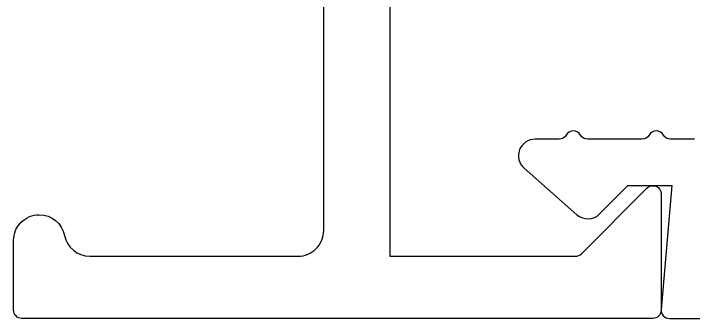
# Model space of a CAD drawing. Extents: x -7 to 79, y -106 to 76.
# Drawn here: x 6.568 to 7.388, y 53.282 to 53.649 of the extents above; entities that cross this region are included whole.
import ezdxf

# ---------------------------------------------------------------- set-up
doc = ezdxf.new("R2010")
doc.units = 0
doc.header["$MEASUREMENT"] = 0
doc.layers.get('0').update_dxf_attribs({"linetype": 'CONTINUOUS'})
doc.layers.add('FRAME', color=1, linetype='CONTINUOUS')

# ---------------------------------------------------------------- blocks, each defined once
blk = doc.blocks.new('3809 BLOCK FRAME')
blk.add_lwpolyline([(-1.674, 0.454), (-4.425, 0.454), (-4.425, 0.67772, -0.198912), (-4.42207, 0.68479), (-4.34293, 0.76393, 0.668179), (-4.35, 0.781), (-4.49, 0.781, 0.414214), (-4.5, 0.771), (-4.5, 0.01, 0.414214), (-4.49, 0), (-4.406, 0, 0.414214), (-4.375, 0.031, 0.358249), (-4.4, 0.06141, -0.358249), (-4.425, 0.09183), (-4.425, 0.343, -0.414214), (-4.394, 0.374), (-4.10466, 0.374, -0.5024)], format="xyb")

msp = doc.modelspace()

# ---------------------------------------------------------------- linework, layer by layer
at = {"layer": 'FRAME'}
msp.add_lwpolyline([(7.38979, 53.49765), (7.36092, 53.49765, -0.267949), (7.35226, 53.50265, 0.57735), (7.33494, 53.50265, -0.267949), (7.32628, 53.49765), (7.26092, 53.49765, -0.267949), (7.25226, 53.50265, 0.57735), (7.23494, 53.50265, -0.267949), (7.22628, 53.49765), (7.19742, 53.49765, 0.691708), (7.18422, 53.46263), (7.24793, 53.40663, 0.395486), (7.27528, 53.40751), (7.30942, 53.44165), (7.3625, 53.44165), (7.34946, 53.29252, 0.440011), (7.35942, 53.28165), (8.00742, 53.28165, 0.414214)], format="xyb", dxfattribs=at)

# ---------------------------------------------------------------- block references
at = {"layer": 'FRAME', "xscale": -1, "rotation": 270}
msp.add_blockref('3809 BLOCK FRAME', (6.56842, 57.78165), dxfattribs=at)

doc.saveas('drawing.dxf')
